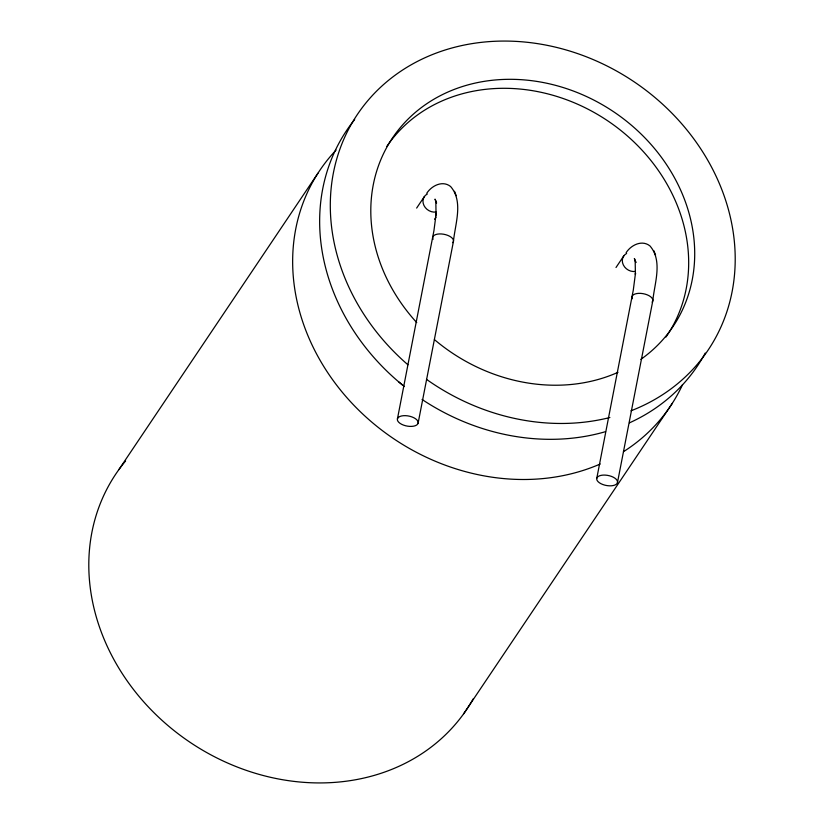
<?xml version="1.0" encoding="UTF-8"?>
<svg xmlns="http://www.w3.org/2000/svg" width="824" height="824" viewBox="0 0 824 824"><rect width="100%" height="100%" fill="white"/><g stroke="black" fill="none" stroke-linecap="round" stroke-linejoin="round"><path stroke-width="1.24" d="M397.426 418.932L433.939 230.668L436.174 213.519L436.061 215.074L435.824 201.2L436.576 203.116L435.021 199.109L435.783 201.077M418.118 423.145A10.568 5.088 11 0 0 403.595 415.687A10.568 5.088 11 0 0 401.597 424.278A10.568 5.088 11 0 0 418.118 423.145L453.447 241.411C455.126 223.881 463.624 201.52 450.594 186.502C442.581 180.106 431.683 185.657 426.77 193.249M596.772 478.353L633.296 290.089L635.52 272.94L635.417 274.495L635.17 260.621L635.922 262.537L634.367 258.53L635.139 260.497M617.475 482.565A10.568 5.088 11 0 0 602.952 475.108A10.568 5.088 11 0 0 600.943 483.698A10.568 5.088 11 0 0 617.475 482.565L652.793 300.832C654.472 283.302 662.97 260.94 649.951 245.923C641.937 239.527 631.04 245.078 626.127 252.669M118.893 469.587L317.93 173.246M416.645 208.081L424.463 196.452M434.588 219.236L436.009 217.124M616.002 267.501L623.809 255.873M463.593 713.872L672.271 403.389M398.868 381.996L404.429 386.528M653.865 250.723L654.637 252.69M654.802 253.164L655.564 255.08M454.518 191.302L455.291 193.269M455.456 193.743L456.208 195.659M436.092 211.995A10.568 9.074 33.9 0 1 423.989 205.526A10.568 9.074 33.9 0 1 427.275 194.031M433.105 239.279A10.568 5.088 11 0 1 443.611 234.222A10.568 5.088 11 0 1 452.757 242.668M635.438 271.415A10.568 9.074 33.9 0 1 623.335 264.947A10.568 9.074 33.9 0 1 626.631 253.452M632.451 298.7A10.568 5.088 11 0 1 642.967 293.643A10.568 5.088 11 0 1 652.103 302.089M473.182 698.865A211.263 181.414 33.9 0 1 188.325 741.126A211.263 181.414 33.9 0 1 125.598 460.966M407.901 364.764A211.263 181.414 33.9 0 1 391.379 78.043A211.263 181.414 33.9 0 1 695.168 140.739A211.263 181.414 33.9 0 1 630.978 410.805M609.894 417.511A211.263 181.414 33.9 0 1 426.523 379.37M386.796 146.456A169.013 145.137 33.9 0 1 608.854 121.602A169.013 145.137 33.9 0 1 665.967 337.037M416.738 322.586A169.013 145.137 33.9 0 1 421.363 107.584A169.013 145.137 33.9 0 1 651.866 145.415A169.013 145.137 33.9 0 1 640.835 359.367M618 372.324A169.013 145.137 33.9 0 1 434.403 339.581M705.231 353.074A211.263 181.414 33.9 0 1 629.464 422.836M605.578 431.642A211.263 181.414 33.9 0 1 422.043 399.455M402.998 385.447A211.263 181.414 33.9 0 1 354.67 119.531M682.55 384.643A211.263 181.414 33.9 0 1 623.438 451.707M600.253 463.994A211.263 181.414 33.9 0 1 343.557 393.769A211.263 181.414 33.9 0 1 336.058 150.112"/></g></svg>
